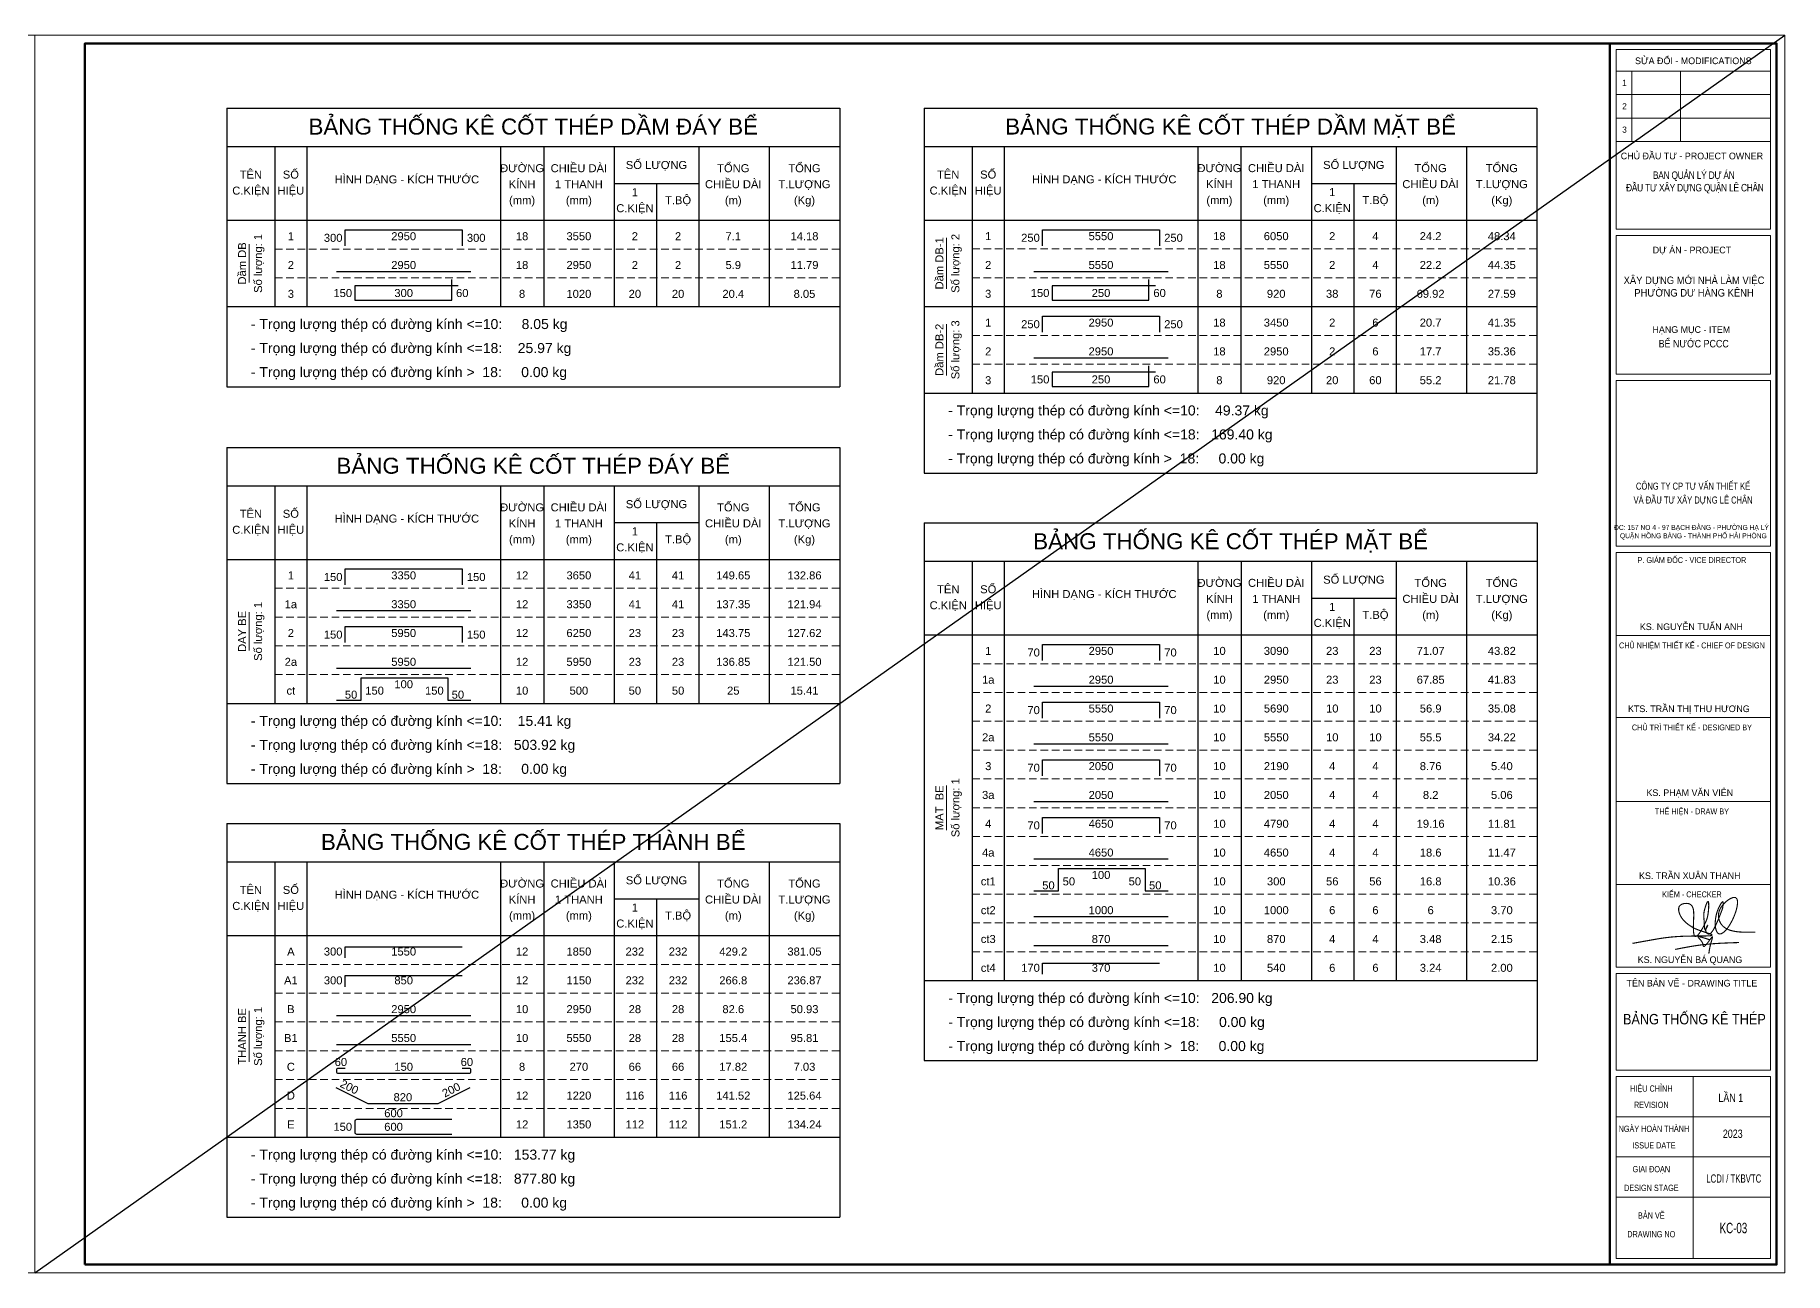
# Model space of a CAD drawing. Header units: millimetres. Extents: x 105214 to 359741, y -482084 to -322745.
# Drawn here: x 313541 to 336641, y -478817 to -462482 of the extents above; entities that cross this region are included whole.
import ezdxf
from ezdxf.enums import TextEntityAlignment as Align

# ---------------------------------------------------------------- set-up
doc = ezdxf.new("R2010")
doc.units = ezdxf.units.MM
doc.header["$LTSCALE"] = 20
doc.header["$MEASUREMENT"] = 0
doc.linetypes.add('HIDDEN', pattern=[0.375, 0.25, -0.125])
doc.layers.get('Defpoints').update_dxf_attribs({"color": 1})
for name, color, linetype, lineweight in [('08. Net Text', 3, 'Continuous', 13), ('LC ISO', 153, 'Continuous', 13), ('LC MANH DUT', 35, 'HIDDEN', 5), ('LC Net dam 1', 30, 'Continuous', 30), ('LC Net thay', 7, 'Continuous', 25), ('LC Text1', 3, 'Continuous', 20), ('TextThep', 7, 'Continuous', 0)]:
    doc.layers.add(name, color=color, linetype=linetype, lineweight=lineweight)
doc.layers.add('KCS_Plotter', color=11, linetype='Continuous', plot=False)
doc.layers.add('Khungten_LCDI', color=7, linetype='Continuous')
doc.styles.add('Hoa', font='micross.ttf')
doc.styles.add('Khungten', font='VHAVAN.TTF', dxfattribs={"width": 0.9, "height": 5000})
doc.styles.add('Text Khung Ten', font='VHAVAN.TTF')
doc.styles.add('Thuong', font='micross.ttf')
doc.styles.add('Title', font='VHBLACK.TTF', dxfattribs={"width": 0.8})
doc.styles.add('VNAVANTH', font='VHAVANB.TTF', dxfattribs={"width": 0.6})

# ---------------------------------------------------------------- blocks, each defined once
blk = doc.blocks.new('NGUYEN BA QUANG')
at = {"layer": 'LC ISO', "const_width": 54}
for points in [[(-3416, -557, -0.001023), (-2231, -345, -0.008385), (-1869, -289, -0.026114), (-905, -212, -0.007166), (-491, -205, 0.001773), (-49, -203, 0.009736), (200, -197, 0.025773), (331, -186, 0.054465), (383, -173, 0.09183), (397, -166, 0.386262), (399, -152, 0.129793), (379, -135, 0.036801), (321, -108, 0.016128), (184, -59, -0.006736), (-183, 62, -0.023924), (-416, 154, -0.046785), (-684, 310, -0.041509), (-918, 503, -0.092678), (-1136, 813, -0.077778), (-1199, 1035, -0.070106), (-1196, 1141, -0.201572), (-1106, 1286, -0.091887), (-982, 1343, -0.118851), (-732, 1351, -0.227561), (-543, 1208, -0.055716), (-508, 1121, -0.035741), (-487, 1019, -0.022757), (-478, 904, -0.018678), (-477, 714, 0.005361), (-493, 294, 0.022501), (-487, 25, 0.024956), (-474, -85, 0.051878), (-451, -169, 0.084004), (-427, -209, 0.302699), (-372, -224, 0.091028), (-331, -204, 0.045769), (-285, -164, 0.031407), (-218, -87, 0.026473), (-114, 66, 0.038878), (124, 530, 0.063388), (207, 831, 0.030377), (243, 1236, 0.019395), (241, 1350, 0.050857), (231, 1429, 0.089259), (221, 1451, 0.446193), (202, 1454, 0.08967), (185, 1438, 0.048315), (156, 1388, 0.024568), (114, 1288, 0.037087), (24, 971, 0.06811), (7, 722, 0.007404), (19, 571, -0.009821), (27, 442, 0.013775), (38, 214, 0.023991), (46, 154, 0.068642), (58, 113, 0.168495), (71, 99, 0.190472), (82, 99, 0.135753), (102, 116, 0.042547), (133, 165, 0.037247), (185, 280, 0.083462), (192, 310, 0.752396), (189, 311, 0.077103), (170, 286, 0.067778), (106, 135, 0.079642), (97, 52, 0.07615), (107, 12, 0.090818), (168, -77, 0.162992), (233, -111, 0.134535), (287, -101, 0.046135), (315, -85, 0.0589), (372, -33, 0.033446), (431, 44, 0.020493), (492, 142, 0.018931), (584, 325, 0.012315), (712, 617, 0.006262), (906, 1114)], [(906, 1114, 0.006821), (929, 1272, 0.011774), (937, 1340, 0.026266), (938, 1394, 0.052103), (935, 1423, 0.076783), (930, 1436, 0.163971), (923, 1442, 0.170042), (914, 1442, 0.080479), (902, 1436, 0.05585), (881, 1417, 0.031056), (847, 1375, 0.025203), (791, 1286, 0.116129), (556, 476, 0.061974), (575, 166, 0.045365), (610, 47, 0.070676), (660, -41, 0.091415), (710, -86, 0.146905), (783, -104, 0.068448), (833, -95, 0.049636), (885, -72, 0.053986), (978, -6, 0.029209), (1056, 69, 0.021304), (1134, 162, 0.025491), (1250, 329, 0.068873), (1561, 1027, 0.01773), (1596, 1171, 0.037697), (1624, 1368, 0.029037), (1623, 1453, 0.04288), (1613, 1525, 0.066726), (1590, 1583, 0.100495), (1556, 1623, 0.111871), (1508, 1644, 0.054631), (1469, 1647, 0.041179), (1426, 1643, 0.04561), (1355, 1623, 0.04967), (1225, 1558, 0.109429), (829, 1164, 0.05047), (753, 1012, 0.368126), (1079, 156, 0.040655), (1223, 90, 0.031441), (1383, 42, 0.023503), (1557, 9, 0.017084), (1742, -10, 0.011936), (1936, -19, 0.009133), (2206, -21, 0.002915), (2480, -16)], [(-1368, -847, -0.004051), (-800, -737, -0.026384), (342, -582, -0.006339), (726, -556, -0.004215), (1111, -537, -0.002629), (1689, -517)], [(274, -380, 0.002584), (99, -322, 0.004829), (-9, -289, 0.009549), (-104, -262, 0.02019), (-180, -245, 0.020391), (-210, -242, 0.037792), (-233, -241, 0.083891), (-249, -244, 0.129866), (-256, -250, 0.170647), (-258, -257, 0.074142), (-257, -264, 0.04333), (-253, -271, 0.038982), (-240, -290, 0.018381), (-209, -327, -0.006145), (-155, -388, -0.017161), (-112, -442, -0.029179), (-72, -502, -0.056277), (-39, -577, -0.025416), (-31, -610, -0.003247), (-24, -652, 0.033316), (-18, -677, 0.055631), (-12, -689, 0.087521), (-5, -698, 0.15828), (8, -703, 0.07777), (18, -702, 0.051495), (30, -698, 0.04838), (50, -685, 0.02792), (72, -667, 0.021215), (104, -635, 0.012757), (138, -596, 0.011354), (192, -528, 0.005945), (265, -430, -0.007904), (360, -301, -0.011483), (384, -270, -0.027823), (404, -249, -0.066961), (415, -240, -0.123545), (420, -238, -0.248584), (424, -240, -0.12084), (426, -246, -0.064597), (426, -260, -0.027008), (421, -289, -0.011306), (411, -326, -0.007085), (384, -419, 0.007773), (340, -569, 0.03162), (266, -923, 0.004795), (248, -1055)]]:
    blk.add_lwpolyline(points, format="xyb", dxfattribs=at)
blk = doc.blocks.new('lcdi fix')
at = {"layer": 'Defpoints', "lineweight": 0}
blk.add_lwpolyline([(-1200, -14850), (-1200, 14850), (40800, 14850), (40800, -14850)], close=True, dxfattribs=at)
at = {"layer": 'Khungten_LCDI', "color": 5, "lineweight": 60}
blk.add_line((36600, 14650), (36600, -14650), dxfattribs=at)
at = {"layer": 'Khungten_LCDI', "color": 5, "lineweight": 25}
blk.add_line((40600, -14650), (40600, 14650), dxfattribs=at)
at = {"layer": 'Khungten_LCDI', "color": 9, "lineweight": 15}
for p, q in [((36750, 13981), (40450, 13981)), ((37123, 13981), (37123, 12297)), ((38293, 13981), (38293, 12297)), ((36750, 13420), (40450, 13420)), ((36750, 12858), (40450, 12858)), ((36750, 12297), (40450, 12297)), ((38600, -10133), (38600, -14500)), ((40450, -11100), (36750, -11100)), ((40450, -12067), (36750, -12067)), ((40450, -13033), (36750, -13033))]:
    blk.add_line(p, q, dxfattribs=at)
at = {"layer": 'Khungten_LCDI', "color": 5, "lineweight": 60}
blk.add_lwpolyline([(0, -14650), (0, 14650), (40600, 14650), (40600, -14650)], close=True, dxfattribs=at)
at = {"layer": 'Khungten_LCDI', "color": 9, "lineweight": 15}
for points in [[(36750, 10190), (40450, 10190), (40450, 14500), (36750, 14500)], [(36750, 6712), (40450, 6712), (40450, 10040), (36750, 10040)], [(36750, 2587), (40450, 2587), (40450, 6562), (36750, 6562)], [(36750, 446), (40450, 446), (40450, 2437), (36750, 2437)], [(36750, -1522), (40450, -1522), (40450, 446), (36750, 446)], [(36750, -1522), (40450, -1522), (40450, -3536), (36750, -3536)], [(36750, -1522), (40450, -1522), (40450, -3536), (36750, -3536)], [(36750, -5526), (40450, -5526), (40450, -3536), (36750, -3536)], [(36750, -7517), (40450, -7517), (40450, -5526), (36750, -5526)], [(36750, -9983), (40450, -9983), (40450, -7667), (36750, -7667)], [(36750, -14500), (40450, -14500), (40450, -10133), (36750, -10133)]]:
    blk.add_lwpolyline(points, close=True, dxfattribs=at)
at = {"layer": 'LC Net dam 1', "xscale": 0.4999997600305494, "yscale": 0.4999997600305494, "zscale": 0.4999997600305494}
blk.add_blockref('NGUYEN BA QUANG', (38848, -6664), dxfattribs=at)
at = {"color": 7}
for s, style, p in [('söa ®æi - modifications', 'Khungten', (38600, 14151)), ('chñ ®Çu t\xad - project owner', 'Khungten', (38566, 11868)), ('dù ¸n - project', 'Khungten', (38566, 9612)), ('h¹ng môc - item', 'Khungten', (38552, 7704)), ('ks. nguyÔn tuÊn anh', 'VNAVANTH', (38553, 574)), ('kts. trÇn thÞ thu h\xad¬ng', 'VNAVANTH', (38493, -1394)), ('Ks. ph¹m v¨n viªn', 'VNAVANTH', (38515, -3408)), ('Ks. trÇn xu©n thanh', 'VNAVANTH', (38515, -5399)), ('ks. nguyÔn b¸ quang', 'VNAVANTH', (38520, -7414)), ('tªn b¶n vÏ - drawing title', 'Khungten', (38566, -7977))]:
    blk.add_text(s, height=160, dxfattribs=dict(at, style=style)).set_placement(p, align=Align.CENTER)
for s, height, style, width, p in [('vµ ®Çu t\xad x©y dùng lª ch©n', 170, 'Title', 0.8, (38594, 3609)), ('c«ng ty cp t\xad vÊn thiÕt kÕ', 170, 'Title', 0.8, (38594, 3942)), ('P. gi¸m ®èc - VICE director', 140, 'Khungten', 0.9, (38566, 2184)), ('chñ nhiÖm thiÕt kÕ - chief of design', 140, 'Khungten', 0.9, (38566, 136)), ('chñ tr× thiÕt kÕ - designed by', 140, 'Khungten', 0.9, (38566, -1832)), ('thÓ hiÖn - draw by', 140, 'Khungten', 0.9, (38566, -3845)), ('kiÓm - checker', 140, 'Khungten', 0.9, (38566, -5836)), ('hiÖu chØnh', 150, 'Khungten', 0.8, (37592, -10499)), ('revision', 150, 'Khungten', 0.8, (37592, -10891)), ('ngµy hoµn thµnh', 150, 'Khungten', 0.8, (37654, -11466)), ('issue date', 150, 'Khungten', 0.8, (37654, -11862)), ('giai ®o¹n', 150, 'Khungten', 0.8, (37592, -12433)), ('lcdi / tkbvtc', 200, 'Title', 0.7, (39571, -12684)), ('design stage', 150, 'Khungten', 0.8, (37592, -12883)), ('b¶n vÏ', 150, 'Khungten', 0.8, (37592, -13544)), ('drawing nO', 150, 'Khungten', 0.8, (37592, -13994))]:
    blk.add_text(s, height=height, dxfattribs=dict(at, style=style, width=width)).set_placement(p, align=Align.CENTER)
at = {"color": 4, "char_height": 180, "attachment_point": 5, "style": 'Khungten'}
for s, insert, width in [('{\\f.VnArialH|b0|i0|c0|p34;\\W0.8;\\T0.95;Ban qu¶n lý dù\\fArial|b0|i0|c0|p34; \\f.VnArialH|b0|i0|c0|p34;¸n\\P ®Çu t\xad x©y dùng quËn L£ CH¢N}', (38609, 11313), 3350.41), ('{\\f.VnArialH|b0|i0|c0|p34;x©y dùng MíI NHµ LµM VIÖC PH¦êNG D¦ HµNG K£NH}', (38617, 8814), 3808.76), ('{\\f.VnArialH|b0|i0|c0|p34;\\W0.85;bÓ n\xadíc pccc}', (38609, 7444), 3815.43)]:
    blk.add_mtext(s, dxfattribs=dict(at, insert=insert, width=width))
at = {"color": 7, "insert": (38600, 3096), "char_height": 120, "attachment_point": 2, "style": 'Khungten'}
blk.add_mtext_dynamic_manual_height_columns('{\\W0.8;®c: 157 no 4 - 97 b¹ch ®»ng - ph\xadêng h¹ lý   quËn hång bµng - thµnh phè h¶i phßng} ', width=3421.65, gutter_width=25, heights=[0], dxfattribs=at)
at = {"color": 7, "style": 'Khungten', "width": 0.8}
for tag, p in [('REVISION', (39499, -10746)), ('NGAYHT', (39546, -11609))]:
    blk.add_attdef(tag, text='', height=200, dxfattribs=at).set_placement(p, align=Align.CENTER)
at = {"layer": '08. Net Text', "color": 7, "style": 'Text Khung Ten'}
blk.add_text('1', height=150, dxfattribs=at).set_placement((36892, 13627))
at = {"layer": '08. Net Text', "color": 7, "ltscale": 2, "style": 'Text Khung Ten'}
for s, p in [('2', (36892, 13065)), ('3', (36892, 12504))]:
    blk.add_text(s, height=150, dxfattribs=at).set_placement(p)
at = {"layer": 'LC Text1', "style": 'Title', "width": 1.485915}
for tag, p, p2 in [('TENBANVE1', (36913, -8886), (40339, -8886)), ('TENBANVE2', (36913, -9562), (40339, -9562))]:
    blk.add_attdef(tag, text='', height=250, dxfattribs=at).set_placement(p, p2, align=Align.FIT)
at = {"layer": 'LC Text1', "style": 'Title', "width": 0.7}
blk.add_attdef('SOBANVE', text='', height=250, dxfattribs=at).set_placement((39562, -13896), align=Align.CENTER)

msp = doc.modelspace()

# ---------------------------------------------------------------- linework, layer by layer
at = {"layer": 'KCS_Plotter', "ltscale": 2}
msp.add_line((313541.3, -478816.8), (336641.3, -462481.8), dxfattribs=at)
at = {"layer": 'LC MANH DUT', "ltscale": 20}
for p, q in [((316707.7, -465305.6), (324163.1, -465305.6)), ((325912.3, -465304.9), (333367.7, -465304.9)), ((316707.7, -465685.8), (324163.1, -465685.8)), ((325912.3, -465685), (333367.7, -465685)), ((316707.7, -466066), (324163.1, -466066)), ((325912.3, -466065.2), (333367.7, -466065.2)), ((325912.3, -466445.3), (333367.7, -466445.3)), ((325912.3, -466825.5), (333367.7, -466825.5)), ((325912.3, -467205.7), (333367.7, -467205.7)), ((316707.7, -469781), (324163.1, -469781)), ((316707.7, -470161.1), (324163.1, -470161.1)), ((316707.7, -470541.3), (324163.1, -470541.3)), ((325913.1, -470777.1), (333368.5, -470777.1)), ((316707.7, -470921.5), (324163.1, -470921.5)), ((325913.1, -471157.3), (333368.5, -471157.3)), ((316707.7, -471301.6), (324163.1, -471301.6)), ((325913.1, -471537.5), (333368.5, -471537.5)), ((325913.1, -471917.6), (333368.5, -471917.6)), ((325913.1, -472297.8), (333368.5, -472297.8)), ((325913.1, -472677.9), (333368.5, -472677.9)), ((325913.1, -473058.1), (333368.5, -473058.1)), ((325913.1, -473438.3), (333368.5, -473438.3)), ((325913.1, -473818.4), (333368.5, -473818.4)), ((325913.1, -474198.6), (333368.5, -474198.6)), ((325913.1, -474578.7), (333368.5, -474578.7)), ((316707.7, -474744.2), (324163.1, -474744.2)), ((316707.7, -475124.3), (324163.1, -475124.3)), ((325913.1, -474958.9), (333368.5, -474958.9)), ((316707.7, -475504.5), (324163.1, -475504.5)), ((316707.7, -475884.7), (324163.1, -475884.7)), ((316707.7, -476264.8), (324163.1, -476264.8)), ((316707.7, -476645), (324163.1, -476645)), ((316707.7, -477025.1), (324163.1, -477025.1))]:
    msp.add_line(p, q, dxfattribs=at)
at = {"layer": 'LC Net dam 1'}
for points in [[(317637, -465263.4), (317637, -465052.2), (319178.8, -465052.2), (319178.8, -465263.4)], [(326841.6, -465262.6), (326841.6, -465051.4), (328383.3, -465051.4), (328383.3, -465262.6)], [(317520.9, -465601.3), (319294.9, -465601.3)], [(326725.4, -465600.5), (328499.5, -465600.5)], [(319126, -465791.4), (317763.7, -465791.4), (317763.7, -465981.5), (319041.5, -465981.5), (319041.5, -465706.9)], [(328330.5, -465790.6), (326968.3, -465790.6), (326968.3, -465980.7), (328246.1, -465980.7), (328246.1, -465706.1)], [(326841.6, -466403.1), (326841.6, -466191.9), (328383.3, -466191.9), (328383.3, -466403.1)], [(326725.4, -466741), (328499.5, -466741)], [(328330.5, -466931.1), (326968.3, -466931.1), (326968.3, -467121.2), (328246.1, -467121.2), (328246.1, -466846.6)], [(317637, -469738.7), (317637, -469527.5), (319178.8, -469527.5), (319178.8, -469738.7)], [(317520.9, -470076.7), (319294.9, -470076.7)], [(317637, -470499.1), (317637, -470287.9), (319178.8, -470287.9), (319178.8, -470499.1)], [(326842.4, -470734.9), (326842.4, -470523.7), (328384.2, -470523.7), (328384.2, -470734.9)], [(317520.9, -470837), (319294.9, -470837)], [(317520.9, -471259.4), (317848.2, -471259.4), (317848.2, -470963.7), (318988.7, -470963.7), (318988.7, -471259.4), (319294.9, -471259.4)], [(326726.2, -471072.8), (328500.3, -471072.8)], [(326842.4, -471495.2), (326842.4, -471284), (328384.2, -471284), (328384.2, -471495.2)], [(326726.2, -471833.1), (328500.3, -471833.1)], [(326842.4, -472255.5), (326842.4, -472044.3), (328384.2, -472044.3), (328384.2, -472255.5)], [(326726.2, -472593.5), (328500.3, -472593.5)], [(326842.4, -473015.9), (326842.4, -472804.7), (328384.2, -472804.7), (328384.2, -473015.9)], [(326726.2, -473353.8), (328500.3, -473353.8)], [(326726.2, -473776.2), (327053.6, -473776.2), (327053.6, -473480.5), (328194.1, -473480.5), (328194.1, -473776.2), (328500.3, -473776.2)], [(326726.2, -474114.1), (328500.3, -474114.1)], [(317637, -474659.7), (317637, -474511.9), (319178.8, -474511.9)], [(326726.2, -474494.3), (328500.3, -474494.3)], [(317637, -475039.9), (317637, -474892), (319178.8, -474892)], [(326842.4, -474874.4), (326842.4, -474726.6), (328384.2, -474726.6)], [(317520.9, -475420), (319294.9, -475420)], [(317520.9, -475800.2), (319294.9, -475800.2)], [(317510.3, -476370.4), (317932.7, -476581.6), (318862, -476581.6), (319284.4, -476370.4)]]:
    msp.add_lwpolyline(points, dxfattribs=at)
for points in [[(317637, -476117), (317542, -476117, 0.4142136), (317520.9, -476138.1), (317520.9, -476159.2, 0.4142136), (317542, -476180.3), (319273.8, -476180.3, 0.4142136), (319294.9, -476159.2), (319294.9, -476138.1, 0.4142136), (319273.8, -476117), (319178.8, -476117)], [(319041.5, -476792.8), (317784.9, -476792.8, 0.4142136), (317763.7, -476813.9), (317763.7, -476961.8, 0.4142136), (317784.9, -476982.9), (319041.5, -476982.9)]]:
    msp.add_lwpolyline(points, format="xyb", dxfattribs=at)
at = {"layer": 'LC Net thay'}
for p, q in [((316074.1, -463447.1), (324163.1, -463447.1)), ((316074.1, -463447.1), (316074.1, -467122)), ((324163.1, -463447.1), (324163.1, -467122)), ((325278.7, -463446.3), (333367.7, -463446.3)), ((325278.7, -463446.3), (325278.7, -468261.7)), ((325278.7, -463446.3), (333367.7, -463446.3)), ((333367.7, -463446.3), (333367.7, -468261.7)), ((316074.1, -463954), (324163.1, -463954)), ((316707.7, -463954), (316707.7, -466066)), ((317130.1, -463954), (317130.1, -466066)), ((319685.7, -463954), (319685.7, -466066)), ((320255.9, -463954), (320255.9, -466066)), ((321185.2, -463954), (321185.2, -466066)), ((322304.5, -463954), (322304.5, -466066)), ((323233.8, -463954), (323233.8, -466066)), ((325278.7, -463953.2), (333367.7, -463953.2)), ((325912.3, -463953.2), (325912.3, -467205.7)), ((326334.7, -463953.2), (326334.7, -467205.7)), ((328890.2, -463953.2), (328890.2, -467205.7)), ((329460.5, -463953.2), (329460.5, -467205.7)), ((330389.7, -463953.2), (330389.7, -467205.7)), ((331509.1, -463953.2), (331509.1, -467205.7)), ((332438.4, -463953.2), (332438.4, -467205.7)), ((321185.2, -464439.7), (322304.5, -464439.7)), ((321744.9, -464439.7), (321744.9, -466066)), ((330389.7, -464438.9), (331509.1, -464438.9)), ((330949.4, -464438.9), (330949.4, -467205.7)), ((316074.1, -464925.5), (324163.1, -464925.5)), ((325278.7, -464924.7), (333367.7, -464924.7)), ((316074.1, -466066), (324163.1, -466066)), ((316074.1, -466066), (324163.1, -466066)), ((325278.7, -466065.2), (333367.7, -466065.2)), ((316074.1, -467122), (324163.1, -467122)), ((325278.7, -467205.7), (333367.7, -467205.7)), ((325278.7, -467205.7), (333367.7, -467205.7)), ((316074.1, -467922.4), (324163.1, -467922.4)), ((316074.1, -467922.4), (316074.1, -472357.6)), ((324163.1, -467922.4), (324163.1, -472357.6)), ((316074.1, -468429.3), (324163.1, -468429.3)), ((316707.7, -468429.3), (316707.7, -471301.6)), ((317130.1, -468429.3), (317130.1, -471301.6)), ((319685.7, -468429.3), (319685.7, -471301.6)), ((320255.9, -468429.3), (320255.9, -471301.6)), ((321185.2, -468429.3), (321185.2, -471301.6)), ((322304.5, -468429.3), (322304.5, -471301.6)), ((323233.8, -468429.3), (323233.8, -471301.6)), ((325278.7, -468261.7), (333367.7, -468261.7)), ((321185.2, -468915.1), (322304.5, -468915.1)), ((321744.9, -468915.1), (321744.9, -471301.6)), ((325279.5, -468918.6), (333368.5, -468918.6)), ((325279.5, -468918.6), (325279.5, -476014.9)), ((333368.5, -468918.6), (333368.5, -476014.9)), ((316074.1, -469400.8), (324163.1, -469400.8)), ((325279.5, -469425.5), (333368.5, -469425.5)), ((325913.1, -469425.5), (325913.1, -474958.9)), ((326335.5, -469425.5), (326335.5, -474958.9)), ((328891, -469425.5), (328891, -474958.9)), ((329461.3, -469425.5), (329461.3, -474958.9)), ((330390.6, -469425.5), (330390.6, -474958.9)), ((331509.9, -469425.5), (331509.9, -474958.9)), ((332439.2, -469425.5), (332439.2, -474958.9)), ((330390.6, -469911.2), (331509.9, -469911.2)), ((330950.2, -469911.2), (330950.2, -474958.9)), ((325279.5, -470397), (333368.5, -470397)), ((316074.1, -471301.6), (324163.1, -471301.6)), ((316074.1, -471301.6), (324163.1, -471301.6)), ((316074.1, -472357.6), (324163.1, -472357.6)), ((316074.1, -472885.6), (324163.1, -472885.6)), ((316074.1, -472885.6), (316074.1, -478081.1)), ((324163.1, -472885.6), (324163.1, -478081.1)), ((316074.1, -473392.5), (324163.1, -473392.5)), ((316707.7, -473392.5), (316707.7, -477025.1)), ((317130.1, -473392.5), (317130.1, -477025.1)), ((319685.7, -473392.5), (319685.7, -477025.1)), ((320255.9, -473392.5), (320255.9, -477025.1)), ((321185.2, -473392.5), (321185.2, -477025.1)), ((322304.5, -473392.5), (322304.5, -477025.1)), ((323233.8, -473392.5), (323233.8, -477025.1)), ((321185.2, -473878.3), (322304.5, -473878.3)), ((321744.9, -473878.3), (321744.9, -477025.1)), ((316074.1, -474364), (324163.1, -474364)), ((325279.5, -474958.9), (333368.5, -474958.9)), ((325279.5, -474958.9), (333368.5, -474958.9)), ((325279.5, -476014.9), (333368.5, -476014.9)), ((316074.1, -477025.1), (324163.1, -477025.1)), ((316074.1, -477025.1), (324163.1, -477025.1)), ((316074.1, -478081.1), (324163.1, -478081.1))]:
    msp.add_line(p, q, dxfattribs=at)
at = {"layer": 'LC Text1'}
for p, q in [((325574.4, -465832.9), (325574.4, -465157)), ((316369.8, -465749.2), (316369.8, -465242.3)), ((325574.4, -466973.3), (325574.4, -466297.5)), ((316369.8, -470604.7), (316369.8, -470097.8)), ((325575.2, -472973.6), (325575.2, -472382.3)), ((316369.8, -476032.5), (316369.8, -475356.7))]:
    msp.add_line(p, q, dxfattribs=at)

# ---------------------------------------------------------------- block references
at = {"layer": 'LC Net thay'}
ref = msp.add_blockref('lcdi fix', (291101.3, -470649.3), dxfattribs=dict(at, xscale=0.55, yscale=0.55, zscale=0.55))
ref.add_attrib('NGAYHT', '2023', dxfattribs={"layer": 'LC Text1', "height": 110, "style": 'Khungten', "width": 0.8}).set_placement((312851.7, -477034.4), align=Align.CENTER)
ref.add_attrib('REVISION', 'lÇn 1', dxfattribs={"layer": 'LC Text1', "height": 110, "style": 'Khungten', "width": 0.8}).set_placement((312825.7, -476559.7), align=Align.CENTER)
ref.add_attrib('SOBANVE', 'KC-03', dxfattribs={"layer": 'LC Text1', "height": 137.5, "style": 'Title', "width": 0.7}).set_placement((312860.4, -478292.2), align=Align.CENTER)
ref.add_attrib('TENBANVE1', 'CHI TIÕT DÇM, SµN, LANH T¤', dxfattribs={"layer": 'LC Text1', "height": 137.5, "style": 'Title', "width": 0.613514}).set_placement((311403.3, -475536.4), (313287.9, -475536.4), align=Align.FIT)
ref = msp.add_blockref('lcdi fix', (314201.3, -470649.3), dxfattribs=dict(at, xscale=0.55, yscale=0.55, zscale=0.55))
ref.add_attrib('NGAYHT', '2023', dxfattribs={"layer": 'LC Text1', "height": 110, "style": 'Khungten', "width": 0.8}).set_placement((335951.7, -477034.4), align=Align.CENTER)
ref.add_attrib('REVISION', 'lÇn 1', dxfattribs={"layer": 'LC Text1', "height": 110, "style": 'Khungten', "width": 0.8}).set_placement((335925.7, -476559.7), align=Align.CENTER)
ref.add_attrib('SOBANVE', 'kc-03', dxfattribs={"layer": 'LC Text1', "height": 137.5, "style": 'Title', "width": 0.7}).set_placement((335960.4, -478292.2), align=Align.CENTER)
ref.add_attrib('TENBANVE1', 'b¶ng thèng kª THÐP', dxfattribs={"layer": 'LC Text1', "height": 137.5, "style": 'Title', "width": 0.796642}).set_placement((334503.3, -475536.4), (336387.9, -475536.4), align=Align.FIT)

# ---------------------------------------------------------------- texts
at = {"layer": 'LC Text1', "color": 4, "style": 'Hoa'}
for s, p in [('BẢNG THỐNG KÊ CỐT THÉP DẦM ĐÁY BỂ', (320118.6, -463795.6)), ('BẢNG THỐNG KÊ CỐT THÉP DẦM MẶT BỂ', (329323.2, -463794.8)), ('BẢNG THỐNG KÊ CỐT THÉP ĐÁY BỂ', (320118.6, -468270.9)), ('BẢNG THỐNG KÊ CỐT THÉP MẶT BỂ', (329324, -469267.1)), ('BẢNG THỐNG KÊ CỐT THÉP THÀNH BỂ', (320118.6, -473234.1))]:
    msp.add_text(s, height=211.2, dxfattribs=at).set_placement(p, align=Align.CENTER)
at = {"layer": 'LC Text1'}
for s, style, p in [('TÊN', 'Hoa', (316390.9, -464376.4)), ('SỐ', 'Hoa', (316918.9, -464376.4)), ('HÌNH DẠNG - KÍCH THƯỚC', 'Hoa', (318450.1, -464439.7)), ('ĐƯỜNG', 'Hoa', (319970.8, -464291.9)), ('CHIỀU DÀI', 'Hoa', (320720.5, -464291.9)), ('SỐ LƯỢNG', 'Hoa', (321744.9, -464249.6)), ('TỔNG', 'Hoa', (322758.6, -464291.9)), ('TỔNG', 'Hoa', (323698.5, -464291.9)), ('TÊN', 'Hoa', (325595.5, -464375.6)), ('SỐ', 'Hoa', (326123.5, -464375.6)), ('HÌNH DẠNG - KÍCH THƯỚC', 'Hoa', (327654.7, -464438.9)), ('ĐƯỜNG', 'Hoa', (329175.3, -464291.1)), ('CHIỀU DÀI', 'Hoa', (329925.1, -464291.1)), ('SỐ LƯỢNG', 'Hoa', (330949.4, -464248.9)), ('TỔNG', 'Hoa', (331963.2, -464291.1)), ('TỔNG', 'Hoa', (332903, -464291.1)), ('C.KIỆN', 'Hoa', (316390.9, -464587.6)), ('HIỆU', 'Hoa', (316918.9, -464587.6)), ('KÍNH', 'Hoa', (319970.8, -464503.1)), ('1 THANH', 'Hoa', (320720.5, -464503.1)), ('1', 'Hoa', (321459.7, -464608.7)), ('CHIỀU DÀI', 'Hoa', (322758.6, -464503.1)), ('T.LƯỢNG', 'Hoa', (323698.5, -464503.1)), ('C.KIỆN', 'Hoa', (325595.5, -464586.8)), ('HIỆU', 'Hoa', (326123.5, -464586.8)), ('KÍNH', 'Hoa', (329175.3, -464502.3)), ('1 THANH', 'Hoa', (329925.1, -464502.3)), ('1', 'Hoa', (330664.3, -464607.9)), ('CHIỀU DÀI', 'Hoa', (331963.2, -464502.3)), ('T.LƯỢNG', 'Hoa', (332903, -464502.3)), ('(mm)', 'Thuong', (319970.8, -464714.3)), ('(mm)', 'Thuong', (320720.5, -464714.3)), ('C.KIỆN', 'Hoa', (321459.7, -464819.9)), ('T.BỘ', 'Hoa', (322030, -464714.3)), ('(m)', 'Thuong', (322758.6, -464714.3)), ('(Kg)', 'Thuong', (323698.5, -464714.3)), ('(mm)', 'Thuong', (329175.3, -464713.5)), ('(mm)', 'Thuong', (329925.1, -464713.5)), ('C.KIỆN', 'Hoa', (330664.3, -464819.1)), ('T.BỘ', 'Hoa', (331234.5, -464713.5)), ('(m)', 'Thuong', (331963.2, -464713.5)), ('(Kg)', 'Thuong', (332903, -464713.5)), ('ĐƯỜNG', 'Hoa', (319970.8, -468767.2)), ('CHIỀU DÀI', 'Hoa', (320720.5, -468767.2)), ('SỐ LƯỢNG', 'Hoa', (321744.9, -468725)), ('TỔNG', 'Hoa', (322758.6, -468767.2)), ('TỔNG', 'Hoa', (323698.5, -468767.2)), ('C.KIỆN', 'Hoa', (316390.9, -469062.9)), ('TÊN', 'Hoa', (316390.9, -468851.7)), ('HIỆU', 'Hoa', (316918.9, -469062.9)), ('SỐ', 'Hoa', (316918.9, -468851.7)), ('HÌNH DẠNG - KÍCH THƯỚC', 'Hoa', (318450.1, -468915.1)), ('KÍNH', 'Hoa', (319970.8, -468978.4)), ('1 THANH', 'Hoa', (320720.5, -468978.4)), ('CHIỀU DÀI', 'Hoa', (322758.6, -468978.4)), ('T.LƯỢNG', 'Hoa', (323698.5, -468978.4)), ('(mm)', 'Thuong', (319970.8, -469189.6)), ('(mm)', 'Thuong', (320720.5, -469189.6)), ('1', 'Hoa', (321459.7, -469084)), ('T.BỘ', 'Hoa', (322030, -469189.6)), ('(m)', 'Thuong', (322758.6, -469189.6)), ('(Kg)', 'Thuong', (323698.5, -469189.6)), ('C.KIỆN', 'Hoa', (321459.7, -469295.2)), ('SỐ LƯỢNG', 'Hoa', (330950.2, -469721.1)), ('TÊN', 'Hoa', (325596.3, -469847.9)), ('SỐ', 'Hoa', (326124.3, -469847.9)), ('HÌNH DẠNG - KÍCH THƯỚC', 'Hoa', (327655.5, -469911.2)), ('ĐƯỜNG', 'Hoa', (329176.2, -469763.4)), ('KÍNH', 'Hoa', (329176.2, -469974.6)), ('CHIỀU DÀI', 'Hoa', (329925.9, -469763.4)), ('CHIỀU DÀI', 'Hoa', (331964, -469974.6)), ('TỔNG', 'Hoa', (331964, -469763.4)), ('TỔNG', 'Hoa', (332903.8, -469763.4)), ('C.KIỆN', 'Hoa', (325596.3, -470059.1)), ('HIỆU', 'Hoa', (326124.3, -470059.1)), ('(mm)', 'Thuong', (329176.2, -470185.8)), ('1 THANH', 'Hoa', (329925.9, -469974.6)), ('(mm)', 'Thuong', (329925.9, -470185.8)), ('1', 'Hoa', (330665.1, -470080.2)), ('T.BỘ', 'Hoa', (331235.4, -470185.8)), ('(m)', 'Thuong', (331964, -470185.8)), ('T.LƯỢNG', 'Hoa', (332903.8, -469974.6)), ('(Kg)', 'Thuong', (332903.8, -470185.8)), ('C.KIỆN', 'Hoa', (330665.1, -470291.4)), ('TÊN', 'Hoa', (316390.9, -473814.9)), ('SỐ', 'Hoa', (316918.9, -473814.9)), ('HÌNH DẠNG - KÍCH THƯỚC', 'Hoa', (318450.1, -473878.3)), ('ĐƯỜNG', 'Hoa', (319970.8, -473730.4)), ('CHIỀU DÀI', 'Hoa', (320720.5, -473730.4)), ('SỐ LƯỢNG', 'Hoa', (321744.9, -473688.2)), ('TỔNG', 'Hoa', (322758.6, -473730.4)), ('TỔNG', 'Hoa', (323698.5, -473730.4)), ('C.KIỆN', 'Hoa', (316390.9, -474026.1)), ('HIỆU', 'Hoa', (316918.9, -474026.1)), ('KÍNH', 'Hoa', (319970.8, -473941.6)), ('1 THANH', 'Hoa', (320720.5, -473941.6)), ('1', 'Hoa', (321459.7, -474047.2)), ('CHIỀU DÀI', 'Hoa', (322758.6, -473941.6)), ('T.LƯỢNG', 'Hoa', (323698.5, -473941.6)), ('(mm)', 'Thuong', (319970.8, -474152.8)), ('(mm)', 'Thuong', (320720.5, -474152.8)), ('C.KIỆN', 'Hoa', (321459.7, -474258.4)), ('T.BỘ', 'Hoa', (322030, -474152.8)), ('(m)', 'Thuong', (322758.6, -474152.8)), ('(Kg)', 'Thuong', (323698.5, -474152.8))]:
    msp.add_text(s, height=105.6, dxfattribs=dict(at, style=style)).set_placement(p, align=Align.CENTER)
at = {"layer": 'LC Text1', "style": 'Hoa'}
for s, p in [('Dầm DB', (316327.6, -465495.7)), ('Số lượng: 1', (316538.8, -465495.7)), ('Dầm DB-1', (325532.1, -465494.9)), ('Số lượng: 2', (325743.3, -465494.9)), ('Dầm DB-2', (325532.1, -466635.4)), ('Số lượng: 3', (325743.3, -466635.4)), ('Số lượng: 1', (316538.8, -470351.2)), ('DAY BE', (316327.6, -470351.2)), ('MAT  BE', (325533, -472677.9)), ('Số lượng: 1', (325744.2, -472677.9)), ('THANH BE', (316327.6, -475694.6)), ('Số lượng: 1', (316538.8, -475694.6))]:
    msp.add_text(s, height=105.6, rotation=90.00021, dxfattribs=at).set_placement(p, align=Align.CENTER)
for s, p in [('- Trọng lượng thép có đường kính <=10:     8.05 kg', (316390.9, -466361.6)), ('- Trọng lượng thép có đường kính <=18:    25.97 kg', (316390.9, -466678.4)), ('- Trọng lượng thép có đường kính >  18:     0.00 kg', (316390.9, -466995.2)), ('- Trọng lượng thép có đường kính <=10:    49.37 kg', (325595.5, -467501.3)), ('- Trọng lượng thép có đường kính <=18:   169.40 kg', (325595.5, -467818.1)), ('- Trọng lượng thép có đường kính >  18:     0.00 kg', (325595.5, -468134.9)), ('- Trọng lượng thép có đường kính <=10:    15.41 kg', (316390.9, -471597.3)), ('- Trọng lượng thép có đường kính <=18:   503.92 kg', (316390.9, -471914.1)), ('- Trọng lượng thép có đường kính >  18:     0.00 kg', (316390.9, -472230.9)), ('- Trọng lượng thép có đường kính <=10:   206.90 kg', (325596.3, -475254.6)), ('- Trọng lượng thép có đường kính <=18:     0.00 kg', (325596.3, -475571.4)), ('- Trọng lượng thép có đường kính >  18:     0.00 kg', (325596.3, -475888.2)), ('- Trọng lượng thép có đường kính <=10:   153.77 kg', (316390.9, -477320.8)), ('- Trọng lượng thép có đường kính <=18:   877.80 kg', (316390.9, -477637.6)), ('- Trọng lượng thép có đường kính >  18:     0.00 kg', (316390.9, -477954.4))]:
    msp.add_text(s, height=132, dxfattribs=at).set_placement(p)
at = {"layer": 'TextThep', "style": 'Hoa'}
for s, p in [('1', (316918.9, -465221.2)), ('2950', (318407.9, -465221.2)), ('18', (319970.8, -465221.2)), ('1', (326123.5, -465220.4)), ('5550', (327612.5, -465220.4)), ('18', (329175.3, -465220.4)), ('2', (316918.9, -465601.3)), ('2950', (318407.9, -465601.3)), ('18', (319970.8, -465601.3)), ('2950', (320720.5, -465601.3)), ('2', (321459.7, -465601.3)), ('2', (322030, -465601.3)), ('5.9', (322758.6, -465601.3)), ('11.79', (323698.5, -465601.3)), ('2', (326123.5, -465600.5)), ('5550', (327612.5, -465600.5)), ('18', (329175.3, -465600.5)), ('5550', (329925.1, -465600.5)), ('2', (330664.3, -465600.5)), ('4', (331234.5, -465600.5)), ('22.2', (331963.2, -465600.5)), ('44.35', (332903, -465600.5)), ('3', (316918.9, -465981.5)), ('300', (318407.9, -465970.9)), ('8', (319970.8, -465981.5)), ('3', (326123.5, -465980.7)), ('250', (327612.5, -465970.1)), ('8', (329175.3, -465980.7)), ('1', (326123.5, -466360.9)), ('2950', (327612.5, -466360.9)), ('18', (329175.3, -466360.9)), ('2', (326123.5, -466741)), ('2950', (327612.5, -466741)), ('18', (329175.3, -466741)), ('2950', (329925.1, -466741)), ('2', (330664.3, -466741)), ('6', (331234.5, -466741)), ('17.7', (331963.2, -466741)), ('35.36', (332903, -466741)), ('3', (326123.5, -467121.2)), ('250', (327612.5, -467110.6)), ('8', (329175.3, -467121.2)), ('1', (316918.9, -469696.5)), ('3350', (318407.9, -469696.5)), ('12', (319970.8, -469696.5)), ('1a', (316918.9, -470076.7)), ('3350', (318407.9, -470076.7)), ('12', (319970.8, -470076.7)), ('3350', (320720.5, -470076.7)), ('41', (321459.7, -470076.7)), ('41', (322030, -470076.7)), ('137.35', (322758.6, -470076.7)), ('121.94', (323698.5, -470076.7)), ('2', (316918.9, -470456.8)), ('5950', (318407.9, -470456.8)), ('12', (319970.8, -470456.8)), ('2a', (316918.9, -470837)), ('5950', (318407.9, -470837)), ('12', (319970.8, -470837)), ('5950', (320720.5, -470837)), ('23', (321459.7, -470837)), ('23', (322030, -470837)), ('136.85', (322758.6, -470837)), ('121.50', (323698.5, -470837)), ('1', (326124.3, -470692.7)), ('2950', (327613.3, -470692.7)), ('10', (329176.2, -470692.7)), ('1a', (326124.3, -471072.8)), ('2950', (327613.3, -471072.8)), ('10', (329176.2, -471072.8)), ('2950', (329925.9, -471072.8)), ('23', (330665.1, -471072.8)), ('23', (331235.4, -471072.8)), ('67.85', (331964, -471072.8)), ('41.83', (332903.8, -471072.8)), ('ct', (316918.9, -471217.1)), ('10', (319970.8, -471217.1)), ('2', (326124.3, -471453)), ('5550', (327613.3, -471453)), ('10', (329176.2, -471453)), ('2a', (326124.3, -471833.1)), ('5550', (327613.3, -471833.1)), ('10', (329176.2, -471833.1)), ('5550', (329925.9, -471833.1)), ('10', (330665.1, -471833.1)), ('10', (331235.4, -471833.1)), ('55.5', (331964, -471833.1)), ('34.22', (332903.8, -471833.1)), ('3', (326124.3, -472213.3)), ('2050', (327613.3, -472213.3)), ('10', (329176.2, -472213.3)), ('3a', (326124.3, -472593.5)), ('2050', (327613.3, -472593.5)), ('10', (329176.2, -472593.5)), ('2050', (329925.9, -472593.5)), ('4', (330665.1, -472593.5)), ('4', (331235.4, -472593.5)), ('8.2', (331964, -472593.5)), ('5.06', (332903.8, -472593.5)), ('4', (326124.3, -472973.6)), ('4650', (327613.3, -472973.6)), ('10', (329176.2, -472973.6)), ('4a', (326124.3, -473353.8)), ('4650', (327613.3, -473353.8)), ('10', (329176.2, -473353.8)), ('4650', (329925.9, -473353.8)), ('4', (330665.1, -473353.8)), ('4', (331235.4, -473353.8)), ('18.6', (331964, -473353.8)), ('11.47', (332903.8, -473353.8)), ('ct1', (326124.3, -473733.9)), ('10', (329176.2, -473733.9)), ('ct2', (326124.3, -474114.1)), ('1000', (327613.3, -474114.1)), ('10', (329176.2, -474114.1)), ('1000', (329925.9, -474114.1)), ('6', (330665.1, -474114.1)), ('6', (331235.4, -474114.1)), ('6', (331964, -474114.1)), ('3.70', (332903.8, -474114.1)), ('ct3', (326124.3, -474494.3)), ('870', (327613.3, -474494.3)), ('10', (329176.2, -474494.3)), ('870', (329925.9, -474494.3)), ('4', (330665.1, -474494.3)), ('4', (331235.4, -474494.3)), ('3.48', (331964, -474494.3)), ('2.15', (332903.8, -474494.3)), ('A', (316918.9, -474659.7)), ('1550', (318407.9, -474659.7)), ('12', (319970.8, -474659.7)), ('A1', (316918.9, -475039.9)), ('850', (318407.9, -475039.9)), ('12', (319970.8, -475039.9)), ('ct4', (326124.3, -474874.4)), ('370', (327613.3, -474874.4)), ('10', (329176.2, -474874.4)), ('B', (316918.9, -475420)), ('2950', (318407.9, -475420)), ('10', (319970.8, -475420)), ('2950', (320720.5, -475420)), ('28', (321459.7, -475420)), ('28', (322030, -475420)), ('82.6', (322758.6, -475420)), ('50.93', (323698.5, -475420)), ('B1', (316918.9, -475800.2)), ('5550', (318407.9, -475800.2)), ('10', (319970.8, -475800.2)), ('5550', (320720.5, -475800.2)), ('28', (321459.7, -475800.2)), ('28', (322030, -475800.2)), ('155.4', (322758.6, -475800.2)), ('95.81', (323698.5, -475800.2)), ('C', (316918.9, -476180.3)), ('60', (317578.9, -476117)), ('150', (318407.9, -476180.3)), ('60', (319242.1, -476117)), ('8', (319970.8, -476180.3)), ('D', (316918.9, -476560.5)), ('820', (318397.3, -476581.6)), ('12', (319970.8, -476560.5)), ('E', (316918.9, -476940.7)), ('12', (319970.8, -476940.7))]:
    msp.add_text(s, height=105.6, dxfattribs=at).set_placement(p, align=Align.BOTTOM_CENTER)
for s, p in [('300', (317600.1, -465242.3)), ('250', (326804.6, -465241.5)), ('150', (317726.8, -465970.9)), ('150', (326931.3, -465970.1)), ('250', (326804.6, -466382)), ('150', (326931.3, -467110.6)), ('150', (317600.1, -469717.6)), ('150', (317600.1, -470477.9)), ('70', (326805.4, -470713.8)), ('70', (326805.4, -471474.1)), ('70', (326805.4, -472234.4)), ('70', (326805.4, -472994.7)), ('300', (317600.1, -474659.7)), ('300', (317600.1, -475039.9)), ('170', (326805.4, -474874.4)), ('600', (318397.3, -476792.8)), ('150', (317726.8, -476972.3)), ('600', (318397.3, -476972.3))]:
    msp.add_text(s, height=105.6, dxfattribs=at).set_placement(p, align=Align.BOTTOM_RIGHT)
for s, p in [('300', (319242.1, -465242.3)), ('250', (328446.7, -465241.5)), ('60', (319099.6, -465970.9)), ('60', (328304.1, -465970.1)), ('250', (328446.7, -466382)), ('60', (328304.1, -467110.6)), ('150', (319242.1, -469717.6)), ('150', (319242.1, -470477.9)), ('70', (328447.5, -470713.8)), ('70', (328447.5, -471474.1)), ('70', (328447.5, -472234.4)), ('70', (328447.5, -472994.7))]:
    msp.add_text(s, height=105.6, dxfattribs=at).set_placement(p, align=Align.BOTTOM_LEFT)
at = {"layer": 'TextThep', "color": 7, "style": 'Hoa'}
for s, p in [('3550', (320720.5, -465221.2)), ('2', (321459.7, -465221.2)), ('2', (322030, -465221.2)), ('7.1', (322758.6, -465221.2)), ('14.18', (323698.5, -465221.2)), ('6050', (329925.1, -465220.4)), ('2', (330664.3, -465220.4)), ('4', (331234.5, -465220.4)), ('24.2', (331963.2, -465220.4)), ('48.34', (332903, -465220.4)), ('1020', (320720.5, -465981.5)), ('20', (321459.7, -465981.5)), ('20', (322030, -465981.5)), ('20.4', (322758.6, -465981.5)), ('8.05', (323698.5, -465981.5)), ('920', (329925.1, -465980.7)), ('38', (330664.3, -465980.7)), ('76', (331234.5, -465980.7)), ('69.92', (331963.2, -465980.7)), ('27.59', (332903, -465980.7)), ('3450', (329925.1, -466360.9)), ('2', (330664.3, -466360.9)), ('6', (331234.5, -466360.9)), ('20.7', (331963.2, -466360.9)), ('41.35', (332903, -466360.9)), ('920', (329925.1, -467121.2)), ('20', (330664.3, -467121.2)), ('60', (331234.5, -467121.2)), ('55.2', (331963.2, -467121.2)), ('21.78', (332903, -467121.2)), ('3650', (320720.5, -469696.5)), ('41', (321459.7, -469696.5)), ('41', (322030, -469696.5)), ('149.65', (322758.6, -469696.5)), ('132.86', (323698.5, -469696.5)), ('6250', (320720.5, -470456.8)), ('23', (321459.7, -470456.8)), ('23', (322030, -470456.8)), ('143.75', (322758.6, -470456.8)), ('127.62', (323698.5, -470456.8)), ('3090', (329925.9, -470692.7)), ('23', (330665.1, -470692.7)), ('23', (331235.4, -470692.7)), ('71.07', (331964, -470692.7)), ('43.82', (332903.8, -470692.7)), ('500', (320720.5, -471217.1)), ('50', (321459.7, -471217.1)), ('50', (322030, -471217.1)), ('25', (322758.6, -471217.1)), ('15.41', (323698.5, -471217.1)), ('5690', (329925.9, -471453)), ('10', (330665.1, -471453)), ('10', (331235.4, -471453)), ('56.9', (331964, -471453)), ('35.08', (332903.8, -471453)), ('2190', (329925.9, -472213.3)), ('4', (330665.1, -472213.3)), ('4', (331235.4, -472213.3)), ('8.76', (331964, -472213.3)), ('5.40', (332903.8, -472213.3)), ('4790', (329925.9, -472973.6)), ('4', (330665.1, -472973.6)), ('4', (331235.4, -472973.6)), ('19.16', (331964, -472973.6)), ('11.81', (332903.8, -472973.6)), ('300', (329925.9, -473733.9)), ('56', (330665.1, -473733.9)), ('56', (331235.4, -473733.9)), ('16.8', (331964, -473733.9)), ('10.36', (332903.8, -473733.9)), ('1850', (320720.5, -474659.7)), ('232', (321459.7, -474659.7)), ('232', (322030, -474659.7)), ('429.2', (322758.6, -474659.7)), ('381.05', (323698.5, -474659.7)), ('1150', (320720.5, -475039.9)), ('232', (321459.7, -475039.9)), ('232', (322030, -475039.9)), ('266.8', (322758.6, -475039.9)), ('236.87', (323698.5, -475039.9)), ('540', (329925.9, -474874.4)), ('6', (330665.1, -474874.4)), ('6', (331235.4, -474874.4)), ('3.24', (331964, -474874.4)), ('2.00', (332903.8, -474874.4)), ('270', (320720.5, -476180.3)), ('66', (321459.7, -476180.3)), ('66', (322030, -476180.3)), ('17.82', (322758.6, -476180.3)), ('7.03', (323698.5, -476180.3)), ('1220', (320720.5, -476560.5)), ('116', (321459.7, -476560.5)), ('116', (322030, -476560.5)), ('141.52', (322758.6, -476560.5)), ('125.64', (323698.5, -476560.5)), ('1350', (320720.5, -476940.7)), ('112', (321459.7, -476940.7)), ('112', (322030, -476940.7)), ('151.2', (322758.6, -476940.7)), ('134.24', (323698.5, -476940.7))]:
    msp.add_text(s, height=105.6, dxfattribs=at).set_placement(p, align=Align.BOTTOM_CENTER)
at = {"layer": 'TextThep', "style": 'Hoa'}
for p in [(318407.9, -471101), (327613.3, -473617.8)]:
    msp.add_text('100', height=105.6, dxfattribs=at).set_placement(p, align=Align.CENTER)
for s, p in [('50', (317795.4, -471238.3)), ('150', (318935.9, -471185.5)), ('50', (327000.8, -473755.1)), ('50', (328141.3, -473702.3))]:
    msp.add_text(s, height=105.6, dxfattribs=at).set_placement(p, align=Align.RIGHT)
for s, p in [('150', (317901, -471185.5)), ('50', (319041.5, -471238.3)), ('50', (327106.4, -473702.3)), ('50', (328246.9, -473755.1))]:
    msp.add_text(s, height=105.6, dxfattribs=at).set_placement(p)
msp.add_text('200', height=105.6, rotation=333.52941, dxfattribs=at).set_placement((317763.7, -476492.9), align=Align.BOTTOM_RIGHT)
msp.add_text('200', height=105.6, rotation=26.47059, dxfattribs=at).set_placement((319073.2, -476476), align=Align.BOTTOM_CENTER)

doc.saveas('drawing.dxf')
